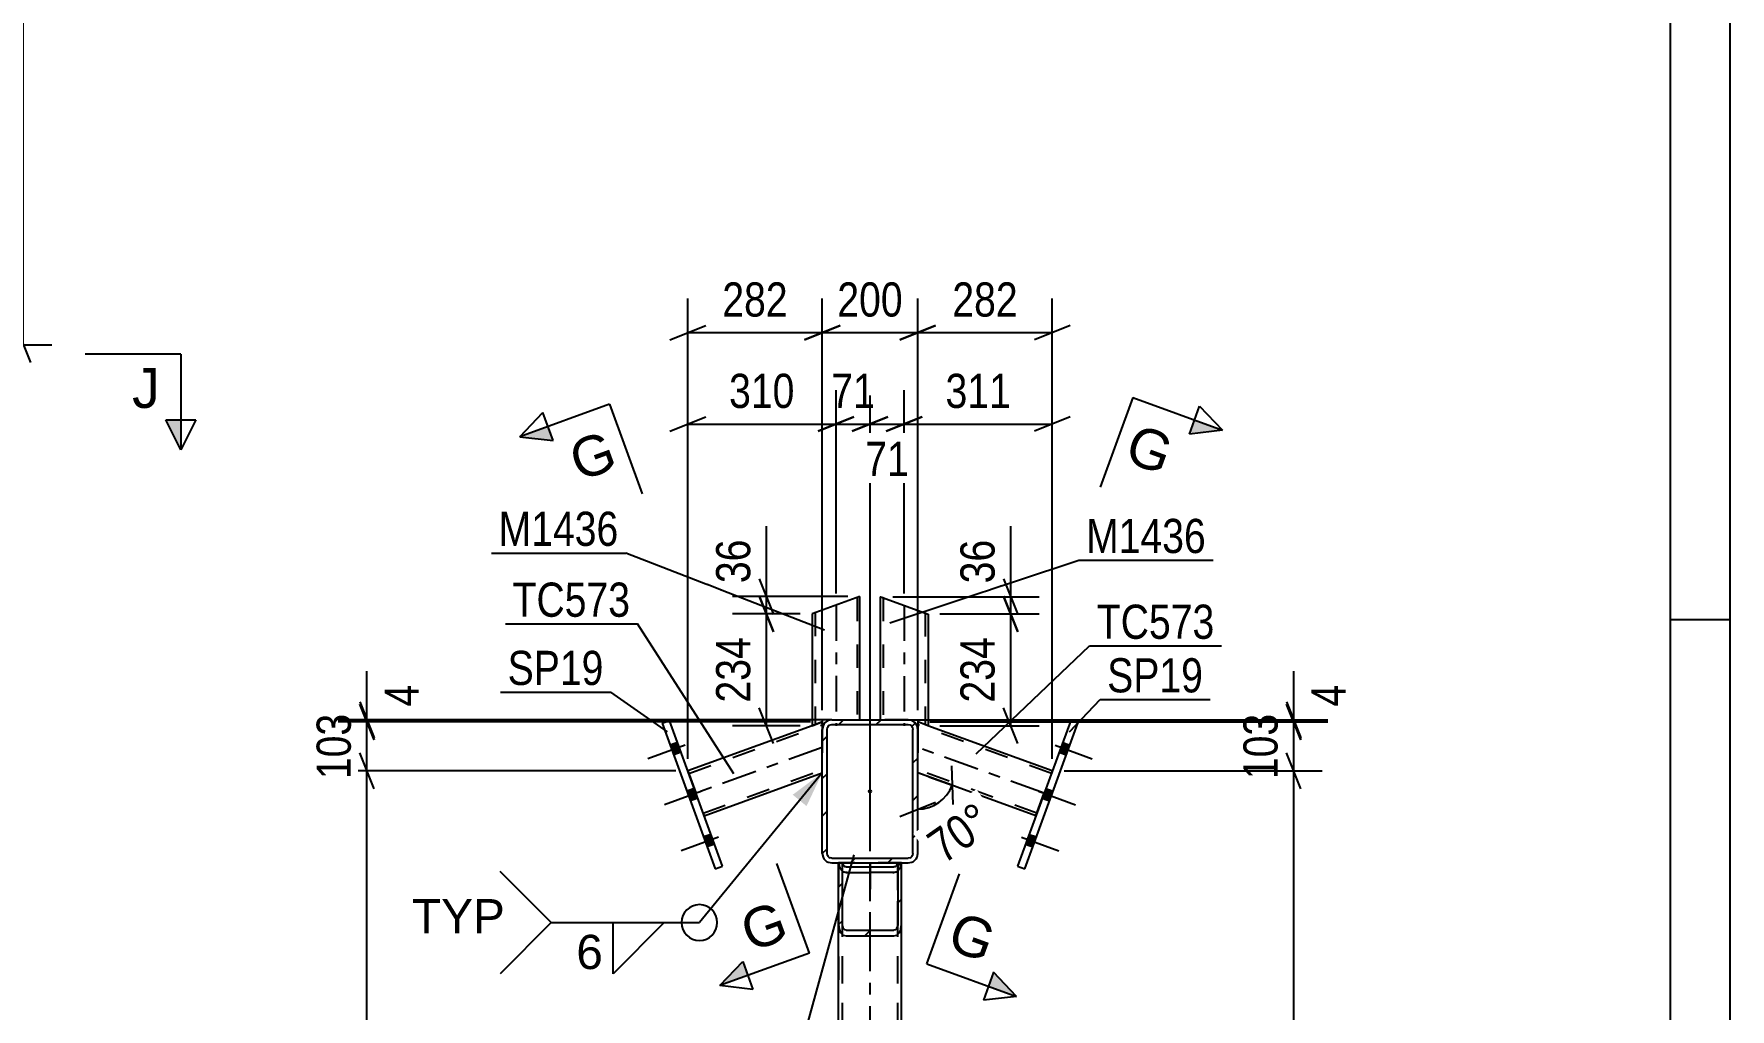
# Model space of a CAD drawing. Header units: millimetres. Extents: x -81 to 760, y -449 to 145.
# Drawn here: x 617.8 to 759.9, y -183.3 to -101.6 of the extents above; entities that cross this region are included whole.
import ezdxf

# ---------------------------------------------------------------- set-up
doc = ezdxf.new("R2010")
doc.units = ezdxf.units.MM
doc.linetypes.add('DXK_LINE_DOT2', pattern=[3.9198, 1.9599, -1.9599])
doc.linetypes.add('DXK_LINE_DOT3', pattern=[5.9187, 2.979, -0.9799, 0.9799, -0.9799])
doc.styles.add('Arial', font='ARIAL.TTF', dxfattribs={"height": 0.2})
doc.styles.add('Arial Narrow', font='ARIALN.TTF', dxfattribs={"height": 0.2})

# ---------------------------------------------------------------- blocks, each defined once
blk = doc.blocks.new('Unknown-122571161-1134')
at = {"color": 5, "linetype": 'Continuous'}
for p, q in [((759.95, -448.66), (759.95, 145.34)), ((754.95, -443.66), (754.95, 140.34)), ((759.95, -150.66), (754.95, -150.66))]:
    blk.add_line(p, q, dxfattribs=at)
blk = doc.blocks.new('Part-122571161-2687 - 2633')
at = {"color": 2, "linetype": 'Continuous'}
for p, q in [((688.72, -148.72), (688.72, -159.04)), ((688.72, -148.72), (688.75, -148.74)), ((688.75, -148.74), (688.86, -148.77)), ((688.86, -148.77), (689.2, -148.9)), ((689.2, -148.9), (692.72, -150.18)), ((692.72, -150.18), (692.72, -159.53)), ((691.06, -159.04), (691.86, -159.04)), ((691.86, -159.04), (691.86, -159.22)), ((692.68, -159.51), (691.86, -159.22)), ((692.72, -159.53), (692.68, -159.51))]:
    blk.add_line(p, q, dxfattribs=at)
at = {"color": 7, "linetype": 'DXK_LINE_DOT2'}
for p, q in [((688.86, -148.77), (689.1, -148.86)), ((688.96, -148.81), (688.96, -159.04)), ((688.96, -148.81), (688.97, -148.82)), ((689.01, -148.83), (689.2, -148.9)), ((692.48, -150.09), (692.48, -159.44)), ((691.06, -159.04), (688.72, -159.04)), ((692.46, -159.43), (692.42, -159.42))]:
    blk.add_line(p, q, dxfattribs=at)
at = {"color": 7, "linetype": 'DXK_LINE_DOT3'}
blk.add_line((690.72, -149.45), (690.72, -159.53), dxfattribs=at)
blk = doc.blocks.new('Part-122571161-2693 - 2633')
at = {"color": 2, "linetype": 'Continuous'}
for p, q in [((687.01, -148.71), (683.01, -150.17)), ((687.01, -159.04), (687.01, -148.71)), ((683.01, -150.17), (683.01, -159.53)), ((683.86, -159.22), (683.01, -159.53)), ((684.66, -159.04), (683.86, -159.04)), ((683.86, -159.04), (683.86, -159.22))]:
    blk.add_line(p, q, dxfattribs=at)
at = {"color": 7, "linetype": 'DXK_LINE_DOT2'}
for p, q in [((686.77, -148.8), (686.77, -159.04)), ((683.25, -150.08), (683.26, -150.07)), ((683.25, -150.08), (683.25, -159.44)), ((684.66, -159.04), (687.01, -159.04))]:
    blk.add_line(p, q, dxfattribs=at)
at = {"color": 7, "linetype": 'DXK_LINE_DOT3'}
blk.add_line((685.01, -149.44), (685.01, -159.53), dxfattribs=at)
blk = doc.blocks.new('Part-122571161-2719 - 2633')
at = {"color": 2, "linetype": 'Continuous'}
for p, q in [((704.68, -159.09), (700.23, -171.31)), ((705.28, -159.31), (704.68, -159.09)), ((700.83, -171.53), (705.28, -159.31)), ((700.23, -171.31), (700.83, -171.53))]:
    blk.add_line(p, q, dxfattribs=at)
at = {"color": 7, "linetype": 'DXK_LINE_DOT3'}
blk.add_line((702.76, -165.31), (702.76, -165.31), dxfattribs=at)
blk = doc.blocks.new('Part-122571161-2724 - 2633')
at = {"color": 2, "linetype": 'Continuous'}
for p, q in [((670.45, -159.31), (671.05, -159.09)), ((675.49, -171.31), (671.05, -159.09)), ((670.45, -159.31), (674.89, -171.53)), ((674.89, -171.53), (675.49, -171.31))]:
    blk.add_line(p, q, dxfattribs=at)
at = {"color": 7, "linetype": 'DXK_LINE_DOT3'}
blk.add_line((672.97, -165.31), (672.97, -165.31), dxfattribs=at)
blk = doc.blocks.new('Part-122571161-2729 - 2633')
at = {"linetype": 'Continuous'}
h = blk.add_hatch(dxfattribs=at)
h.set_pattern_fill('', scale=0.7, style=0, pattern_type=0)
h.set_pattern_definition([(45, (683.863, -170.2445), (-1.57154, 1.57154), [])])
h.paths.add_polyline_path([(683.86, -159.84), (683.86, -170.24), (683.92, -170.55), (684.1, -170.81), (684.36, -170.98), (684.66, -171.04), (691.06, -171.04), (691.37, -170.98), (691.63, -170.81), (691.8, -170.55), (691.86, -170.24), (691.86, -159.84), (691.8, -159.54), (691.63, -159.28), (691.37, -159.11), (691.06, -159.04), (684.66, -159.04), (684.36, -159.11), (684.1, -159.28), (683.92, -159.54)])
h.paths.add_polyline_path([(684.38, -159.56), (684.51, -159.47), (684.66, -159.44), (691.06, -159.44), (691.22, -159.47), (691.35, -159.56), (691.43, -159.69), (691.46, -159.84), (691.46, -170.24), (691.43, -170.4), (691.35, -170.53), (691.22, -170.61), (691.06, -170.64), (684.66, -170.64), (684.51, -170.61), (684.38, -170.53), (684.29, -170.4), (684.26, -170.24), (684.26, -159.84), (684.29, -159.69)])
blk.add_hatch(color=246, dxfattribs=at).paths.add_polyline_path([(687.86, -165.14, -1), (687.86, -164.94, -1)])
at = {"color": 2, "linetype": 'Continuous'}
for p, q in [((684.66, -159.04), (684.36, -159.11)), ((684.66, -159.04), (691.06, -159.04)), ((691.37, -159.11), (691.06, -159.04)), ((683.92, -159.54), (683.86, -159.84)), ((683.86, -170.24), (683.86, -159.84)), ((684.26, -159.84), (684.29, -159.69)), ((684.26, -170.24), (684.26, -159.84)), ((684.51, -159.47), (684.66, -159.44)), ((684.66, -159.44), (691.06, -159.44)), ((691.06, -159.44), (691.22, -159.47)), ((691.43, -159.69), (691.46, -159.84)), ((691.46, -170.24), (691.46, -159.84)), ((691.86, -159.84), (691.8, -159.54)), ((691.86, -170.24), (691.86, -159.84)), ((683.86, -170.24), (683.92, -170.55)), ((684.29, -170.4), (684.26, -170.24)), ((691.46, -170.24), (691.43, -170.4)), ((691.8, -170.55), (691.86, -170.24)), ((684.36, -170.98), (684.66, -171.04)), ((684.66, -170.64), (684.51, -170.61)), ((684.66, -170.64), (691.06, -170.64)), ((684.66, -171.04), (691.06, -171.04)), ((691.22, -170.61), (691.06, -170.64)), ((691.06, -171.04), (691.37, -170.98))]:
    blk.add_line(p, q, dxfattribs=at)
at = {"color": 7, "linetype": 'DXK_LINE_DOT3'}
blk.add_line((687.86, -165.04), (687.86, -165.04), dxfattribs=at)
at = {"color": 246, "linetype": 'DXK_LINE_DOT2'}
blk.add_line((687.86, -165.04), (687.86, -165.04), dxfattribs=at)
at = {"color": 246, "linetype": 'Continuous'}
blk.add_circle((687.86, -165.04), 0.1, dxfattribs=at)
at = {"color": 2, "linetype": 'Continuous'}
for centre, radius, start, end in [((684.66, -159.84), 0.8, 112.5, 157.5), ((691.06, -159.84), 0.8, 22.5, 67.5), ((684.66, -159.84), 0.4, 112.5, 157.5), ((691.06, -159.84), 0.4, 22.5, 67.5), ((684.66, -170.24), 0.8, 202.5, 247.5), ((684.66, -170.24), 0.4, 202.5, 247.5), ((691.06, -170.24), 0.4, 292.5, 337.5), ((691.06, -170.24), 0.8, 292.5, 337.5)]:
    blk.add_arc(centre, radius, start, end, dxfattribs=at)
blk = doc.blocks.new('Part-122571161-2802 - 2633')
at = {"color": 7, "linetype": 'DXK_LINE_DOT2'}
for p, q in [((685.22, -171.04), (690.5, -171.04)), ((685.22, -176.2), (685.22, -171.04)), ((685.54, -286.64), (685.54, -171.04)), ((690.18, -286.64), (690.18, -171.04)), ((690.5, -176.2), (690.5, -171.04)), ((685.22, -286.64), (685.22, -281.49)), ((690.5, -286.64), (690.5, -281.49)), ((690.5, -286.64), (685.22, -286.64))]:
    blk.add_line(p, q, dxfattribs=at)
at = {"color": 7, "linetype": 'DXK_LINE_DOT3'}
blk.add_line((687.86, -286.64), (687.86, -171.04), dxfattribs=at)
at = {"color": 2, "linetype": 'Continuous'}
for p, q in [((685.22, -281.49), (685.22, -176.2)), ((690.5, -281.49), (690.5, -176.2))]:
    blk.add_line(p, q, dxfattribs=at)
blk = doc.blocks.new('Part-122571161-2738 - 2633')
at = {"linetype": 'Continuous'}
h = blk.add_hatch(dxfattribs=at)
h.set_pattern_fill('', scale=0.7, style=0, pattern_type=0)
h.set_pattern_definition([(45, (685.223, -176.1989), (-1.57154, 1.57154), [])])
h.paths.add_polyline_path([(685.22, -171.04), (685.22, -176.2), (685.27, -176.56), (685.41, -176.87), (685.62, -177.08), (685.86, -177.15), (689.86, -177.15), (690.11, -177.08), (690.32, -176.87), (690.45, -176.56), (690.5, -176.2), (690.5, -171.04), (690.18, -171.04), (690.18, -176.2), (690.16, -176.38), (690.09, -176.53), (689.99, -176.64), (689.86, -176.67), (685.86, -176.67), (685.74, -176.64), (685.64, -176.53), (685.57, -176.38), (685.54, -176.2), (685.54, -171.04)])
at = {"color": 7, "linetype": 'DXK_LINE_DOT2'}
for p, q in [((685.22, -176.2), (685.22, -171.04)), ((685.22, -171.04), (685.24, -171.04)), ((685.56, -171.04), (685.24, -171.04)), ((685.27, -171.26), (685.24, -171.04)), ((685.54, -176.2), (685.54, -171.04)), ((685.54, -171.04), (685.56, -171.04)), ((685.86, -171.84), (685.62, -171.77)), ((685.86, -171.84), (689.86, -171.84)), ((690.11, -171.77), (689.86, -171.84)), ((690.48, -171.04), (690.16, -171.04)), ((690.18, -176.2), (690.18, -171.04)), ((690.48, -171.04), (690.45, -171.26)), ((690.5, -171.04), (690.48, -171.04)), ((690.5, -176.2), (690.5, -171.04))]:
    blk.add_line(p, q, dxfattribs=at)
at = {"color": 2, "linetype": 'Continuous'}
for p, q in [((685.22, -176.2), (685.22, -171.04)), ((685.54, -171.04), (685.22, -171.04)), ((685.54, -176.2), (685.54, -171.04)), ((685.56, -171.04), (685.57, -171.08)), ((685.74, -171.33), (685.86, -171.37)), ((685.86, -171.37), (689.86, -171.37)), ((689.86, -171.37), (689.99, -171.33)), ((690.16, -171.08), (690.16, -171.04)), ((690.5, -171.04), (690.18, -171.04)), ((690.18, -171.04), (690.18, -176.2)), ((690.5, -176.2), (690.5, -171.04)), ((685.22, -176.2), (685.27, -176.56)), ((685.57, -176.38), (685.54, -176.2)), ((690.18, -176.2), (690.16, -176.38)), ((690.45, -176.56), (690.5, -176.2)), ((685.62, -177.08), (685.86, -177.15)), ((685.86, -176.67), (685.74, -176.64)), ((685.86, -176.67), (689.86, -176.67)), ((685.86, -177.15), (689.86, -177.15)), ((689.99, -176.64), (689.86, -176.67)), ((689.86, -177.15), (690.11, -177.08))]:
    blk.add_line(p, q, dxfattribs=at)
at = {"color": 7, "linetype": 'DXK_LINE_DOT3'}
blk.add_line((687.86, -171.04), (687.86, -173.23), dxfattribs=at)
at = {"color": 7, "linetype": 'DXK_LINE_DOT2'}
for centre, start, end in [((686.11, -171.06), 192.9985, 235.0231), ((689.61, -171.06), 304.9769, 347.0015)]:
    blk.add_arc(centre, 0.863, start, end, dxfattribs=at)
at = {"color": 2, "linetype": 'Continuous'}
for centre, radius, start, end in [((685.99, -170.98), 0.432, 192.9985, 235.0231), ((689.74, -170.98), 0.432, 304.9769, 347.0015), ((686.11, -176.37), 0.863, 192.9985, 235.0231), ((685.99, -176.28), 0.432, 192.9985, 235.0231), ((689.74, -176.28), 0.432, 304.9769, 347.0015), ((689.61, -176.37), 0.863, 304.9769, 347.0015)]:
    blk.add_arc(centre, radius, start, end, dxfattribs=at)
blk = doc.blocks.new('Part-122571161-2742 - 2633')
at = {"color": 7, "linetype": 'DXK_LINE_DOT2'}
for p, q in [((690.5, -171.04), (685.22, -171.04)), ((685.22, -171.04), (685.22, -181.15)), ((685.24, -171.04), (685.27, -171.26)), ((685.54, -181.15), (685.54, -171.04)), ((685.54, -171.04), (685.56, -171.04)), ((685.57, -171.08), (685.56, -171.04)), ((685.62, -171.77), (685.74, -171.81)), ((685.86, -171.37), (685.74, -171.33)), ((685.74, -171.81), (685.86, -171.84)), ((685.86, -171.37), (689.86, -171.37)), ((689.86, -171.84), (685.86, -171.84)), ((689.99, -171.33), (689.86, -171.37)), ((689.86, -171.84), (690.09, -171.78)), ((690.09, -171.78), (690.11, -171.77)), ((690.16, -171.04), (690.16, -171.08)), ((690.18, -181.15), (690.18, -171.04)), ((690.45, -171.26), (690.48, -171.04)), ((690.5, -181.15), (690.5, -171.04))]:
    blk.add_line(p, q, dxfattribs=at)
at = {"color": 7, "linetype": 'DXK_LINE_DOT3'}
blk.add_line((687.86, -178.19), (687.86, -171.04), dxfattribs=at)
at = {"color": 7, "linetype": 'DXK_LINE_DOT2'}
for centre, radius, start, end in [((686.11, -171.06), 0.863, 192.9985, 235.0231), ((685.99, -170.98), 0.432, 192.9985, 235.0231), ((689.74, -170.98), 0.432, 304.9769, 347.0015), ((689.61, -171.06), 0.863, 304.9769, 347.0015)]:
    blk.add_arc(centre, radius, start, end, dxfattribs=at)
blk = doc.blocks.new('Bolt-122571161-2770 - 2633')
at = {"linetype": 'Continuous'}
for points in [[(704.01, -160.94), (703.71, -161.76), (704.31, -161.98), (704.61, -161.15)], [(704.01, -160.94), (703.71, -161.76), (704.31, -161.98), (704.61, -161.15)], [(704.01, -160.94), (703.71, -161.76), (704.31, -161.98), (704.61, -161.15)], [(702.61, -164.79), (702.3, -165.61), (702.91, -165.83), (703.21, -165.01)], [(702.61, -164.79), (702.3, -165.61), (702.91, -165.83), (703.21, -165.01)], [(701.2, -168.64), (700.9, -169.47), (701.5, -169.69), (701.8, -168.86)], [(701.2, -168.64), (700.9, -169.47), (701.5, -169.69), (701.8, -168.86)], [(701.2, -168.64), (700.9, -169.47), (701.5, -169.69), (701.8, -168.86)]]:
    blk.add_hatch(color=1, dxfattribs=at).paths.add_polyline_path(points)
at = {"color": 1, "linetype": 'Continuous'}
for p, q in [((703.37, -161.17), (706.49, -162.31)), ((703.37, -161.17), (706.49, -162.31)), ((703.37, -161.17), (706.49, -162.31)), ((703.71, -161.76), (704.31, -161.98)), ((703.71, -161.76), (704.31, -161.98)), ((703.71, -161.76), (704.31, -161.98)), ((704.01, -160.94), (704.61, -161.15)), ((704.01, -160.94), (704.61, -161.15)), ((704.01, -160.94), (704.61, -161.15)), ((702.61, -164.79), (703.21, -165.01)), ((702.61, -164.79), (703.21, -165.01)), ((701.97, -165.02), (705.09, -166.16)), ((701.97, -165.02), (705.09, -166.16)), ((702.3, -165.61), (702.91, -165.83)), ((702.3, -165.61), (702.91, -165.83)), ((700.56, -168.88), (703.68, -170.01)), ((700.56, -168.88), (703.68, -170.01)), ((700.56, -168.88), (703.68, -170.01)), ((701.2, -168.64), (701.8, -168.86)), ((701.2, -168.64), (701.8, -168.86)), ((701.2, -168.64), (701.8, -168.86)), ((700.9, -169.47), (701.5, -169.69)), ((700.9, -169.47), (701.5, -169.69)), ((700.9, -169.47), (701.5, -169.69))]:
    blk.add_line(p, q, dxfattribs=at)
blk = doc.blocks.new('Bolt-122571161-2774 - 2633')
at = {"linetype": 'Continuous'}
for points in [[(672.02, -161.76), (671.72, -160.93), (671.12, -161.15), (671.42, -161.98)], [(672.02, -161.76), (671.72, -160.93), (671.12, -161.15), (671.42, -161.98)], [(672.02, -161.76), (671.72, -160.93), (671.12, -161.15), (671.42, -161.98)], [(673.42, -165.61), (673.12, -164.79), (672.52, -165.01), (672.82, -165.83)], [(673.42, -165.61), (673.12, -164.79), (672.52, -165.01), (672.82, -165.83)], [(674.82, -169.47), (674.52, -168.64), (673.92, -168.86), (674.22, -169.69)], [(674.82, -169.47), (674.52, -168.64), (673.92, -168.86), (674.22, -169.69)], [(674.82, -169.47), (674.52, -168.64), (673.92, -168.86), (674.22, -169.69)]]:
    blk.add_hatch(color=1, dxfattribs=at).paths.add_polyline_path(points)
at = {"color": 1, "linetype": 'Continuous'}
for p, q in [((672.36, -161.17), (669.24, -162.31)), ((672.36, -161.17), (669.24, -162.31)), ((672.36, -161.17), (669.24, -162.31)), ((671.72, -160.93), (671.12, -161.15)), ((671.72, -160.93), (671.12, -161.15)), ((671.72, -160.93), (671.12, -161.15)), ((672.02, -161.76), (671.42, -161.98)), ((672.02, -161.76), (671.42, -161.98)), ((672.02, -161.76), (671.42, -161.98)), ((673.12, -164.79), (672.52, -165.01)), ((673.12, -164.79), (672.52, -165.01)), ((673.76, -165.02), (670.64, -166.16)), ((673.76, -165.02), (670.64, -166.16)), ((673.42, -165.61), (672.82, -165.83)), ((673.42, -165.61), (672.82, -165.83)), ((675.16, -168.88), (672.04, -170.01)), ((675.16, -168.88), (672.04, -170.01)), ((675.16, -168.88), (672.04, -170.01)), ((674.52, -168.64), (673.92, -168.86)), ((674.52, -168.64), (673.92, -168.86)), ((674.52, -168.64), (673.92, -168.86)), ((674.82, -169.47), (674.22, -169.69)), ((674.82, -169.47), (674.22, -169.69)), ((674.82, -169.47), (674.22, -169.69))]:
    blk.add_line(p, q, dxfattribs=at)
blk = doc.blocks.new('Part-122571161-2785 - 2633')
at = {"color": 7, "linetype": 'DXK_LINE_DOT2'}
for p, q in [((683.01, -159.53), (683.86, -159.22)), ((683.86, -159.37), (683.86, -159.22)), ((672.67, -163.55), (683.86, -159.47)), ((683.86, -159.84), (683.86, -163.47)), ((672.59, -163.32), (673.96, -167.08)), ((673.87, -166.86), (683.86, -163.22))]:
    blk.add_line(p, q, dxfattribs=at)
at = {"color": 2, "linetype": 'Continuous'}
for p, q in [((683.86, -159.22), (683.86, -159.26)), ((683.01, -159.53), (672.59, -163.32)), ((683.86, -159.26), (683.86, -159.37)), ((683.86, -159.37), (683.86, -159.84)), ((673.96, -167.08), (683.86, -163.47))]:
    blk.add_line(p, q, dxfattribs=at)
at = {"color": 7, "linetype": 'DXK_LINE_DOT3'}
blk.add_line((683.86, -161.35), (673.27, -165.2), dxfattribs=at)
blk = doc.blocks.new('Part-122571161-2807 - 2633')
at = {"color": 2, "linetype": 'Continuous'}
for p, q in [((691.86, -159.22), (691.86, -159.73)), ((691.86, -159.73), (691.86, -159.84)), ((703.14, -163.32), (692.71, -159.53)), ((701.77, -167.08), (691.86, -163.47))]:
    blk.add_line(p, q, dxfattribs=at)
at = {"color": 7, "linetype": 'DXK_LINE_DOT2'}
for p, q in [((692.71, -159.53), (691.86, -159.22)), ((691.86, -159.22), (691.86, -159.26)), ((691.86, -159.26), (691.86, -159.37)), ((703.06, -163.55), (691.86, -159.47)), ((691.86, -159.84), (691.86, -163.47)), ((701.85, -166.86), (691.86, -163.22)), ((701.77, -167.08), (703.14, -163.32))]:
    blk.add_line(p, q, dxfattribs=at)
at = {"color": 7, "linetype": 'DXK_LINE_DOT3'}
blk.add_line((702.46, -165.2), (691.86, -161.35), dxfattribs=at)
blk = doc.blocks.new('StraightDimension-122571161-3915 - 3322')
at = {"color": 7, "linetype": 'Continuous'}
for p, q in [((617.49, -1.5), (616.29, 1.5)), ((598.27, 0), (619.29, 0)), ((616.89, -127.6), (616.89, 0)), ((616.29, -126.1), (617.49, -129.1)), ((598.27, -127.6), (619.29, -127.6))]:
    blk.add_line(p, q, dxfattribs=at)
at = {"color": 0}
blk.add_wipeout([(616.14, -59.54), (611.94, -59.54), (611.94, -68.06), (616.14, -68.06)], dxfattribs=at)
at = {"color": 3, "style": 'Arial Narrow'}
blk.add_text('3190', height=2.863, rotation=90.0002, dxfattribs=at).set_placement((615.54, -67.46))
blk = doc.blocks.new('StraightDimension-122571161-2936 - 2633')
at = {"color": 7, "linetype": 'Continuous'}
for p, q in [((691.86, -158.22), (691.86, -123.74)), ((703.14, -162.32), (703.14, -123.74)), ((690.36, -127.19), (693.36, -125.99)), ((704.64, -125.99), (701.64, -127.19)), ((691.86, -126.59), (703.14, -126.59))]:
    blk.add_line(p, q, dxfattribs=at)
at = {"color": 0}
blk.add_wipeout([(700.84, -125.84), (700.84, -121.64), (694.16, -121.64), (694.16, -125.84)], dxfattribs=at)
at = {"color": 3, "style": 'Arial Narrow'}
blk.add_text('282', height=2.863, dxfattribs=at).set_placement((694.76, -125.24))
blk = doc.blocks.new('StraightDimension-122571161-2839 - 2633')
at = {"color": 7, "linetype": 'Continuous'}
for p, q in [((699.65, -148.72), (699.65, -142.82)), ((699.65, -148.72), (699.65, -142.82)), ((699.05, -147.22), (700.25, -150.22)), ((689.76, -148.72), (702.05, -148.72)), ((700.25, -151.67), (699.05, -148.67)), ((699.65, -150.17), (699.65, -148.72)), ((693.72, -150.17), (702.05, -150.17))]:
    blk.add_line(p, q, dxfattribs=at)
at = {"color": 0}
blk.add_wipeout([(698.9, -143.34), (694.7, -143.34), (694.7, -148.2), (698.9, -148.2)], dxfattribs=at)
at = {"color": 3, "style": 'Arial Narrow'}
blk.add_text('36', height=2.863, rotation=90.0002, dxfattribs=at).set_placement((698.3, -147.6))
blk = doc.blocks.new('StraightDimension-122571161-2844 - 2633')
at = {"color": 7, "linetype": 'Continuous'}
for p, q in [((690.72, -148.45), (690.72, -131.4)), ((703.14, -162.32), (703.14, -131.4)), ((689.22, -134.85), (692.22, -133.65)), ((690.72, -134.25), (703.14, -134.25)), ((704.64, -133.65), (701.64, -134.85))]:
    blk.add_line(p, q, dxfattribs=at)
at = {"color": 0}
blk.add_wipeout([(700.27, -133.5), (700.27, -129.3), (693.59, -129.3), (693.59, -133.5)], dxfattribs=at)
at = {"color": 3, "style": 'Arial Narrow'}
blk.add_text('311', height=2.863, dxfattribs=at).set_placement((694.19, -132.9))
blk = doc.blocks.new('StraightDimension-122571161-2841 - 2633')
at = {"color": 7, "linetype": 'Continuous'}
for p, q in [((679.17, -148.71), (679.17, -142.8)), ((679.17, -148.71), (679.17, -142.8)), ((678.57, -147.21), (679.77, -150.21)), ((686, -148.71), (676.32, -148.71)), ((679.77, -151.66), (678.57, -148.66)), ((679.17, -150.16), (679.17, -148.71)), ((682, -150.16), (676.32, -150.16))]:
    blk.add_line(p, q, dxfattribs=at)
at = {"color": 0}
blk.add_wipeout([(678.42, -143.33), (674.22, -143.33), (674.22, -148.18), (678.42, -148.18)], dxfattribs=at)
at = {"color": 3, "style": 'Arial Narrow'}
blk.add_text('36', height=2.863, rotation=90.0002, dxfattribs=at).set_placement((677.82, -147.58))
blk = doc.blocks.new('StraightDimension-122571161-2838 - 2633')
at = {"color": 7, "linetype": 'Continuous'}
for p, q in [((699.05, -148.67), (700.25, -151.67)), ((693.72, -150.17), (702.05, -150.17)), ((699.65, -159.53), (699.65, -150.17)), ((700.25, -161.03), (699.05, -158.03)), ((693.72, -159.53), (702.05, -159.53))]:
    blk.add_line(p, q, dxfattribs=at)
at = {"color": 0}
blk.add_wipeout([(698.9, -151.51), (694.7, -151.51), (694.7, -158.19), (698.9, -158.19)], dxfattribs=at)
at = {"color": 3, "style": 'Arial Narrow'}
blk.add_text('234', height=2.863, rotation=90.0002, dxfattribs=at).set_placement((698.3, -157.59))
blk = doc.blocks.new('StraightDimension-122571161-2842 - 2633')
at = {"color": 7, "linetype": 'Continuous'}
for p, q in [((678.57, -148.66), (679.77, -151.66)), ((682, -150.16), (676.32, -150.16)), ((679.17, -159.53), (679.17, -150.16)), ((679.77, -161.03), (678.57, -158.03)), ((682, -159.53), (676.32, -159.53))]:
    blk.add_line(p, q, dxfattribs=at)
at = {"color": 0}
blk.add_wipeout([(678.42, -151.51), (674.22, -151.51), (674.22, -158.19), (678.42, -158.19)], dxfattribs=at)
at = {"color": 3, "style": 'Arial Narrow'}
blk.add_text('234', height=2.863, rotation=90.0002, dxfattribs=at).set_placement((677.82, -157.59))
blk = doc.blocks.new('StraightDimension-122571161-2920 - 2633')
at = {"color": 7, "linetype": 'Continuous'}
for p, q in [((646.29, -164.82), (645.09, -161.82)), ((671.59, -163.32), (642.84, -163.32)), ((645.69, -297.56), (645.69, -163.32)), ((645.09, -296.06), (646.29, -299.06)), ((682.86, -297.56), (642.84, -297.56))]:
    blk.add_line(p, q, dxfattribs=at)
at = {"color": 0}
blk.add_wipeout([(644.94, -226.19), (640.74, -226.19), (640.74, -234.7), (644.94, -234.7)], dxfattribs=at)
at = {"color": 3, "style": 'Arial Narrow'}
blk.add_text('3356', height=2.863, rotation=90.0002, dxfattribs=at).set_placement((644.34, -234.1))
blk = doc.blocks.new('StraightDimension-122571161-2852 - 2633')
at = {"color": 7, "linetype": 'Continuous'}
for p, q in [((685.01, -148.44), (685.01, -131.4)), ((687.86, -170.04), (687.86, -131.4)), ((683.51, -134.85), (686.51, -133.65)), ((685.01, -134.25), (687.86, -134.25)), ((689.36, -133.65), (686.36, -134.85))]:
    blk.add_line(p, q, dxfattribs=at)
at = {"color": 0}
blk.add_wipeout([(688.86, -133.5), (688.86, -129.3), (684.01, -129.3), (684.01, -133.5)], dxfattribs=at)
at = {"color": 3, "style": 'Arial Narrow'}
blk.add_text('71', height=2.863, dxfattribs=at).set_placement((684.61, -132.9))
blk = doc.blocks.new('AngleDimension-122571161-2836 - 2633')
at = {"color": 7, "linetype": 'Continuous'}
for p, q in [((694.74, -164.52), (691.86, -163.47)), ((691.86, -166.53), (691.86, -163.47)), ((694.68, -162.91), (694.79, -166.13)), ((692.8, -163.82), (694.74, -164.52)), ((690.36, -167.13), (693.36, -165.93))]:
    blk.add_line(p, q, dxfattribs=at)
blk.add_arc((691.86, -163.47), 3.06, 270, 340, dxfattribs=at)
at = {"color": 0}
blk.add_wipeout([(699.19, -168.3), (696.78, -164.86), (691.49, -168.57), (693.9, -172.01)], dxfattribs=at)
at = {"color": 3, "style": 'Arial Narrow'}
blk.add_text('70°', height=2.863, rotation=35.002, dxfattribs=at).set_placement((694.04, -171.17))
blk = doc.blocks.new('StraightDimension-122571161-2847 - 2633')
at = {"color": 7, "linetype": 'Continuous'}
for p, q in [((687.86, -170.04), (687.86, -131.85)), ((690.72, -148.45), (690.72, -131.85)), ((686.36, -134.85), (689.36, -133.65)), ((687.86, -134.25), (690.72, -134.25)), ((692.22, -133.65), (689.22, -134.85))]:
    blk.add_line(p, q, dxfattribs=at)
at = {"color": 0}
blk.add_wipeout([(691.72, -139.2), (691.72, -135), (686.86, -135), (686.86, -139.2)], dxfattribs=at)
at = {"color": 3, "style": 'Arial Narrow'}
blk.add_text('71', height=2.863, dxfattribs=at).set_placement((687.46, -138.6))
blk = doc.blocks.new('StraightDimension-122571161-2857 - 2633')
at = {"color": 7, "linetype": 'Continuous'}
for p, q in [((672.59, -162.32), (672.59, -131.4)), ((685.01, -148.44), (685.01, -131.4)), ((671.09, -134.85), (674.09, -133.65)), ((672.59, -134.25), (685.01, -134.25)), ((686.51, -133.65), (683.51, -134.85))]:
    blk.add_line(p, q, dxfattribs=at)
at = {"color": 0}
blk.add_wipeout([(682.14, -133.5), (682.14, -129.3), (675.45, -129.3), (675.45, -133.5)], dxfattribs=at)
at = {"color": 3, "style": 'Arial Narrow'}
blk.add_text('310', height=2.863, dxfattribs=at).set_placement((676.05, -132.9))
blk = doc.blocks.new('StraightDimension-122571161-2922 - 2633')
at = {"color": 7, "linetype": 'Continuous'}
for p, q in [((645.09, -157.72), (646.29, -160.72)), ((682.86, -159.22), (642.84, -159.22)), ((645.69, -163.32), (645.69, -159.22)), ((646.29, -164.82), (645.09, -161.82)), ((671.59, -163.32), (642.84, -163.32))]:
    blk.add_line(p, q, dxfattribs=at)
at = {"color": 0}
blk.add_wipeout([(644.94, -157.93), (640.74, -157.93), (640.74, -164.61), (644.94, -164.61)], dxfattribs=at)
at = {"color": 3, "style": 'Arial Narrow'}
blk.add_text('103', height=2.863, rotation=90.0002, dxfattribs=at).set_placement((644.34, -164.01))
blk = doc.blocks.new('StraightDimension-122571161-2923 - 2633')
at = {"color": 7, "linetype": 'Continuous'}
for p, q in [((645.69, -159.04), (645.69, -154.97)), ((645.69, -159.04), (645.69, -154.97)), ((645.09, -157.54), (646.29, -160.54)), ((646.29, -160.72), (645.09, -157.72)), ((683.82, -159.04), (643.29, -159.04)), ((682.86, -159.22), (643.29, -159.22)), ((645.69, -159.22), (645.69, -159.04))]:
    blk.add_line(p, q, dxfattribs=at)
at = {"color": 0}
blk.add_wipeout([(650.64, -155.49), (646.44, -155.49), (646.44, -158.52), (650.64, -158.52)], dxfattribs=at)
at = {"color": 3, "style": 'Arial Narrow'}
blk.add_text('4', height=2.86, rotation=90.0002, dxfattribs=at).set_placement((650.04, -157.92))
blk = doc.blocks.new('StraightDimension-122571161-2928 - 2633')
at = {"color": 7, "linetype": 'Continuous'}
for p, q in [((722.77, -157.72), (723.97, -160.72)), ((692.86, -159.22), (725.77, -159.22)), ((723.37, -163.32), (723.37, -159.22)), ((723.97, -164.82), (722.77, -161.82)), ((704.14, -163.32), (725.77, -163.32))]:
    blk.add_line(p, q, dxfattribs=at)
at = {"color": 0}
blk.add_wipeout([(722.62, -157.93), (718.42, -157.93), (718.42, -164.61), (722.62, -164.61)], dxfattribs=at)
at = {"color": 3, "style": 'Arial Narrow'}
blk.add_text('103', height=2.863, rotation=90.0002, dxfattribs=at).set_placement((722.02, -164.01))
blk = doc.blocks.new('StraightDimension-122571161-2929 - 2633')
at = {"color": 7, "linetype": 'Continuous'}
for p, q in [((723.97, -164.82), (722.77, -161.82)), ((704.14, -163.32), (725.77, -163.32)), ((723.37, -297.56), (723.37, -163.32)), ((722.77, -296.06), (723.97, -299.06)), ((692.86, -297.56), (725.77, -297.56))]:
    blk.add_line(p, q, dxfattribs=at)
at = {"color": 0}
blk.add_wipeout([(722.62, -226.19), (718.42, -226.19), (718.42, -234.7), (722.62, -234.7)], dxfattribs=at)
at = {"color": 3, "style": 'Arial Narrow'}
blk.add_text('3356', height=2.863, rotation=90.0002, dxfattribs=at).set_placement((722.02, -234.1))
blk = doc.blocks.new('StraightDimension-122571161-2931 - 2633')
at = {"color": 7, "linetype": 'Continuous'}
for p, q in [((723.37, -159.04), (723.37, -154.97)), ((723.37, -159.04), (723.37, -154.97)), ((722.77, -157.54), (723.97, -160.54)), ((723.97, -160.72), (722.77, -157.72)), ((691.9, -159.04), (726.22, -159.04)), ((692.86, -159.22), (726.22, -159.22)), ((723.37, -159.22), (723.37, -159.04))]:
    blk.add_line(p, q, dxfattribs=at)
at = {"color": 0}
blk.add_wipeout([(728.32, -155.49), (724.12, -155.49), (724.12, -158.52), (728.32, -158.52)], dxfattribs=at)
at = {"color": 3, "style": 'Arial Narrow'}
blk.add_text('4', height=2.86, rotation=90.0002, dxfattribs=at).set_placement((727.72, -157.92))
blk = doc.blocks.new('StraightDimension-122571161-2940 - 2633')
at = {"color": 7, "linetype": 'Continuous'}
for p, q in [((683.86, -158.22), (683.86, -123.74)), ((691.86, -158.22), (691.86, -123.74)), ((682.36, -127.19), (685.36, -125.99)), ((693.36, -125.99), (690.36, -127.19)), ((683.86, -126.59), (691.86, -126.59))]:
    blk.add_line(p, q, dxfattribs=at)
at = {"color": 0}
blk.add_wipeout([(691.21, -125.84), (691.21, -121.64), (684.52, -121.64), (684.52, -125.84)], dxfattribs=at)
at = {"color": 3, "style": 'Arial Narrow'}
blk.add_text('200', height=2.863, dxfattribs=at).set_placement((685.12, -125.24))
blk = doc.blocks.new('StraightDimension-122571161-2947 - 2633')
at = {"color": 7, "linetype": 'Continuous'}
for p, q in [((672.59, -162.32), (672.59, -123.74)), ((683.86, -158.22), (683.86, -123.74)), ((671.09, -127.19), (674.09, -125.99)), ((685.36, -125.99), (682.36, -127.19)), ((672.59, -126.59), (683.86, -126.59))]:
    blk.add_line(p, q, dxfattribs=at)
at = {"color": 0}
blk.add_wipeout([(681.57, -125.84), (681.57, -121.64), (674.88, -121.64), (674.88, -125.84)], dxfattribs=at)
at = {"color": 3, "style": 'Arial Narrow'}
blk.add_text('282', height=2.863, dxfattribs=at).set_placement((675.48, -125.24))
blk = doc.blocks.new('SectionMark-122571161-4602 - 3322')
at = {"linetype": 'Continuous'}
blk.add_hatch(color=6, dxfattribs=at).paths.add_polyline_path([(628.84, -133.9), (630.09, -133.9), (630.09, -136.4)])
at = {"color": 6, "linetype": 'Continuous'}
for p, q in [((630.09, -128.4), (622.09, -128.4)), ((630.09, -128.4), (630.09, -136.4)), ((628.84, -133.9), (631.34, -133.9)), ((630.09, -136.4), (628.84, -133.9)), ((631.34, -133.9), (630.09, -136.4))]:
    blk.add_line(p, q, dxfattribs=at)
at = {"color": 0, "linetype": 'Continuous'}
blk.add_wipeout([(628.34, -132.9), (628.34, -129.4), (626.01, -129.4), (626.01, -132.9)], dxfattribs=at)
at = {"color": 3, "linetype": 'Continuous', "style": 'Arial'}
blk.add_text('J', height=3.34, dxfattribs=at).set_placement((626.01, -132.9))
blk = doc.blocks.new('Mark-122571161-2689 - 2633')
at = {"color": 0}
blk.add_wipeout([(666.78, -144.46), (666.78, -141.46), (656.73, -141.46), (656.73, -144.46)], dxfattribs=at)
blk.add_wipeout([(666.78, -144.46), (666.78, -141.46), (656.73, -141.46), (656.73, -144.46)], dxfattribs=at)
at = {"color": 30, "linetype": 'Continuous'}
for p in [(656.13, -145.06), (684.05, -151.52)]:
    blk.add_line(p, (667.38, -145.06), dxfattribs=at)
at = {"color": 3, "style": 'Arial Narrow'}
blk.add_text('M1436', height=2.863, dxfattribs=at).set_placement((656.73, -144.46))
blk = doc.blocks.new('Mark-122571161-2683 - 2633')
at = {"color": 0}
blk.add_wipeout([(716.03, -145.06), (716.03, -142.06), (705.97, -142.06), (705.97, -145.06)], dxfattribs=at)
blk.add_wipeout([(716.03, -145.06), (716.03, -142.06), (705.97, -142.06), (705.97, -145.06)], dxfattribs=at)
at = {"color": 30, "linetype": 'Continuous'}
for p, q in [((689.53, -150.9), (705.37, -145.66)), ((705.37, -145.66), (716.63, -145.66))]:
    blk.add_line(p, q, dxfattribs=at)
at = {"color": 3, "style": 'Arial Narrow'}
blk.add_text('M1436', height=2.863, dxfattribs=at).set_placement((705.97, -145.06))
blk = doc.blocks.new('Mark-122571161-2715 - 2633')
at = {"color": 0}
blk.add_wipeout([(715.78, -156.74), (715.78, -153.74), (707.74, -153.74), (707.74, -156.74)], dxfattribs=at)
blk.add_wipeout([(715.78, -156.74), (715.78, -153.74), (707.74, -153.74), (707.74, -156.74)], dxfattribs=at)
at = {"color": 30, "linetype": 'Continuous'}
for p, q in [((704.59, -160.04), (707.14, -157.34)), ((707.14, -157.34), (716.38, -157.34))]:
    blk.add_line(p, q, dxfattribs=at)
at = {"color": 3, "style": 'Arial Narrow'}
blk.add_text('SP19', height=2.863, dxfattribs=at).set_placement((707.74, -156.74))
blk = doc.blocks.new('Mark-122571161-2720 - 2633')
at = {"color": 0}
blk.add_wipeout([(665.53, -156.12), (665.53, -153.12), (657.49, -153.12), (657.49, -156.12)], dxfattribs=at)
blk.add_wipeout([(665.53, -156.12), (665.53, -153.12), (657.49, -153.12), (657.49, -156.12)], dxfattribs=at)
at = {"color": 30, "linetype": 'Continuous'}
for p in [(656.89, -156.72), (670.89, -160.06)]:
    blk.add_line(p, (666.13, -156.72), dxfattribs=at)
at = {"color": 3, "style": 'Arial Narrow'}
blk.add_text('SP19', height=2.863, dxfattribs=at).set_placement((657.49, -156.12))
blk = doc.blocks.new('Mark-122571161-2725 - 2633')
at = {"color": 0}
blk.add_wipeout([(681, -187.56), (681, -184.56), (671.14, -184.56), (671.14, -187.56)], dxfattribs=at)
blk.add_wipeout([(681, -187.56), (681, -184.56), (671.14, -184.56), (671.14, -187.56)], dxfattribs=at)
at = {"color": 30, "linetype": 'Continuous'}
for p in [(686.51, -170.35), (670.54, -188.16)]:
    blk.add_line(p, (681.6, -188.16), dxfattribs=at)
at = {"color": 3, "style": 'Arial Narrow'}
blk.add_text('TR629', height=2.863, dxfattribs=at).set_placement((671.14, -187.56))
blk = doc.blocks.new('SectionMark-122571161-2978 - 2633')
at = {"linetype": 'Continuous'}
for points in [[(714.63, -135.09), (715.06, -133.91), (717.41, -134.77)], [(697.79, -181.36), (698.21, -180.19), (700.14, -182.22)]]:
    blk.add_hatch(color=6, dxfattribs=at).paths.add_polyline_path(points)
at = {"color": 6, "linetype": 'Continuous'}
for p, q in [((714.63, -135.09), (715.48, -132.74)), ((715.48, -132.74), (717.41, -134.77)), ((717.41, -134.77), (714.63, -135.09)), ((698.21, -180.19), (697.36, -182.54)), ((700.14, -182.22), (698.21, -180.19)), ((700.14, -182.22), (697.36, -182.54))]:
    blk.add_line(p, q, dxfattribs=at)
at = {"color": 0, "linetype": 'Continuous'}
for points in [[(712.44, -138.55), (713.64, -135.26), (710.23, -134.02), (709.03, -137.31)], [(697.57, -179.42), (698.76, -176.13), (695.35, -174.89), (694.16, -178.18)]]:
    blk.add_wipeout(points, dxfattribs=at)
at = {"color": 6, "linetype": 'Continuous'}
for p, q in [((709.89, -132.03), (707.15, -139.55)), ((709.89, -132.03), (717.41, -134.77)), ((692.62, -179.48), (695.35, -171.96)), ((692.62, -179.48), (700.14, -182.22))]:
    blk.add_line(p, q, dxfattribs=at)
at = {"color": 3, "linetype": 'Continuous', "style": 'Arial'}
for p in [(709.03, -137.31), (694.16, -178.18)]:
    blk.add_text('G', height=3.34, rotation=-20.002, dxfattribs=at).set_placement(p)
blk = doc.blocks.new('WeldMark-122571161-2997 - 2633')
at = {"linetype": 'Continuous'}
blk.add_hatch(color=30, dxfattribs=at).paths.add_polyline_path([(681.38, -165.32), (683.86, -163.47), (682.54, -166.27)])
at = {"color": 30, "linetype": 'Continuous'}
blk.add_line((683.86, -163.47), (673.56, -176.03), dxfattribs=at)
at = {"color": 3, "linetype": 'Continuous'}
for q in [(656.86, -171.75), (656.86, -180.32)]:
    blk.add_line((661.14, -176.03), q, dxfattribs=at)
for start, end in [(90, 270), (270, 90)]:
    blk.add_arc((673.56, -176.03), 1.5, start, end, dxfattribs=at)
at = {"color": 0}
blk.add_wipeout([(665.66, -180.13), (665.66, -176.73), (663.04, -176.73), (663.04, -180.13)], dxfattribs=at)
at = {"color": 30, "linetype": 'Continuous'}
blk.add_line((661.14, -176.03), (673.56, -176.03), dxfattribs=at)
at = {"color": 3, "linetype": 'Continuous'}
for p, q in [((666.32, -176.03), (670.61, -176.03)), ((670.61, -176.03), (666.32, -180.32)), ((666.32, -180.32), (666.32, -176.03))]:
    blk.add_line(p, q, dxfattribs=at)
at = {"color": 3, "style": 'Arial'}
blk.add_text('6', height=2.87, dxfattribs=at).set_placement((663.24, -179.93))
at = {"color": 0, "linetype": 'Continuous'}
blk.add_wipeout([(657.24, -176.93), (657.24, -173.93), (649.47, -173.93), (649.47, -176.93)], dxfattribs=at)
blk.add_wipeout([(657.24, -176.93), (657.24, -173.93), (649.47, -173.93), (649.47, -176.93)], dxfattribs=at)
at = {"color": 3, "linetype": 'Continuous', "style": 'Arial'}
blk.add_text('TYP', height=2.865, dxfattribs=at).set_placement((649.47, -176.93))
blk = doc.blocks.new('Mark-122571161-2781 - 2633')
at = {"color": 0}
blk.add_wipeout([(667.77, -150.4), (667.77, -147.4), (657.9, -147.4), (657.9, -150.4)], dxfattribs=at)
blk.add_wipeout([(667.77, -150.4), (667.77, -147.4), (657.9, -147.4), (657.9, -150.4)], dxfattribs=at)
at = {"color": 30, "linetype": 'Continuous'}
for p in [(657.3, -151), (676.45, -163.58)]:
    blk.add_line(p, (668.37, -151), dxfattribs=at)
at = {"color": 3, "style": 'Arial Narrow'}
blk.add_text('TC573', height=2.863, dxfattribs=at).set_placement((657.9, -150.4))
blk = doc.blocks.new('Mark-122571161-2803 - 2633')
at = {"color": 0}
blk.add_wipeout([(716.73, -152.25), (716.73, -149.25), (706.87, -149.25), (706.87, -152.25)], dxfattribs=at)
blk.add_wipeout([(716.73, -152.25), (716.73, -149.25), (706.87, -149.25), (706.87, -152.25)], dxfattribs=at)
at = {"color": 30, "linetype": 'Continuous'}
for p, q in [((696.77, -161.88), (706.27, -152.85)), ((706.27, -152.85), (717.33, -152.85))]:
    blk.add_line(p, q, dxfattribs=at)
at = {"color": 3, "style": 'Arial Narrow'}
blk.add_text('TC573', height=2.863, dxfattribs=at).set_placement((706.87, -152.25))
blk = doc.blocks.new('SectionMark-122571161-2980 - 2633')
at = {"linetype": 'Continuous'}
for points in [[(660.87, -134.45), (661.29, -135.62), (658.52, -135.31)], [(677.19, -179.29), (677.61, -180.47), (675.27, -181.32)]]:
    blk.add_hatch(color=6, dxfattribs=at).paths.add_polyline_path(points)
at = {"color": 6, "linetype": 'Continuous'}
for p, q in [((658.52, -135.31), (660.44, -133.28)), ((661.29, -135.62), (660.44, -133.28)), ((658.52, -135.31), (661.29, -135.62)), ((675.27, -181.32), (677.19, -179.29)), ((677.19, -179.29), (678.04, -181.64)), ((678.04, -181.64), (675.27, -181.32))]:
    blk.add_line(p, q, dxfattribs=at)
at = {"color": 0, "linetype": 'Continuous'}
for points in [[(666.89, -137.84), (665.69, -134.56), (662.28, -135.8), (663.48, -139.09)], [(681.24, -177.28), (680.05, -174), (676.64, -175.24), (677.83, -178.53)]]:
    blk.add_wipeout(points, dxfattribs=at)
at = {"color": 6, "linetype": 'Continuous'}
for p, q in [((666.03, -132.57), (658.52, -135.31)), ((666.03, -132.57), (668.77, -140.09)), ((682.78, -178.59), (680.05, -171.07)), ((682.78, -178.59), (675.27, -181.32))]:
    blk.add_line(p, q, dxfattribs=at)
at = {"color": 3, "linetype": 'Continuous', "style": 'Arial'}
for p in [(663.48, -139.09), (677.83, -178.53)]:
    blk.add_text('G', height=3.34, rotation=20.002, dxfattribs=at).set_placement(p)

msp = doc.modelspace()

# ---------------------------------------------------------------- block references
for name in ['Unknown-122571161-1134', 'Part-122571161-2693 - 2633', 'Part-122571161-2687 - 2633', 'Part-122571161-2724 - 2633', 'Part-122571161-2785 - 2633', 'Part-122571161-2729 - 2633', 'Part-122571161-2807 - 2633', 'Part-122571161-2719 - 2633', 'Bolt-122571161-2774 - 2633', 'Bolt-122571161-2770 - 2633', 'Part-122571161-2802 - 2633', 'Part-122571161-2738 - 2633', 'Part-122571161-2742 - 2633']:
    msp.add_blockref(name, (0, 0))

# ---------------------------------------------------------------- next in the draw order: block references
for name in ['StraightDimension-122571161-3915 - 3322', 'StraightDimension-122571161-2936 - 2633', 'StraightDimension-122571161-2841 - 2633', 'StraightDimension-122571161-2920 - 2633']:
    msp.add_blockref(name, (0, 0))

# ---------------------------------------------------------------- next in the draw order: block references
for name in ['SectionMark-122571161-4602 - 3322', 'StraightDimension-122571161-2839 - 2633', 'StraightDimension-122571161-2842 - 2633']:
    msp.add_blockref(name, (0, 0))

# ---------------------------------------------------------------- next in the draw order: block references
msp.add_blockref('StraightDimension-122571161-2844 - 2633', (0, 0))

# ---------------------------------------------------------------- next in the draw order: block references
for name in ['StraightDimension-122571161-2852 - 2633', 'StraightDimension-122571161-2838 - 2633', 'AngleDimension-122571161-2836 - 2633']:
    msp.add_blockref(name, (0, 0))

# ---------------------------------------------------------------- next in the draw order: block references
msp.add_blockref('StraightDimension-122571161-2847 - 2633', (0, 0))

# ---------------------------------------------------------------- next in the draw order: block references
for name in ['StraightDimension-122571161-2857 - 2633', 'StraightDimension-122571161-2928 - 2633', 'Mark-122571161-2725 - 2633']:
    msp.add_blockref(name, (0, 0))

# ---------------------------------------------------------------- next in the draw order: block references
for name in ['StraightDimension-122571161-2931 - 2633', 'StraightDimension-122571161-2922 - 2633', 'StraightDimension-122571161-2929 - 2633']:
    msp.add_blockref(name, (0, 0))

# ---------------------------------------------------------------- next in the draw order: block references
for name in ['Mark-122571161-2715 - 2633', 'StraightDimension-122571161-2923 - 2633', 'WeldMark-122571161-2997 - 2633']:
    msp.add_blockref(name, (0, 0))

# ---------------------------------------------------------------- next in the draw order: block references
msp.add_blockref('StraightDimension-122571161-2940 - 2633', (0, 0))

# ---------------------------------------------------------------- next in the draw order: block references
for name in ['StraightDimension-122571161-2947 - 2633', 'Mark-122571161-2683 - 2633']:
    msp.add_blockref(name, (0, 0))

# ---------------------------------------------------------------- next in the draw order: block references
for name in ['SectionMark-122571161-2978 - 2633', 'Mark-122571161-2689 - 2633', 'Mark-122571161-2720 - 2633']:
    msp.add_blockref(name, (0, 0))

# ---------------------------------------------------------------- next in the draw order: block references
for name in ['Mark-122571161-2781 - 2633', 'Mark-122571161-2803 - 2633']:
    msp.add_blockref(name, (0, 0))

# ---------------------------------------------------------------- next in the draw order: block references
msp.add_blockref('SectionMark-122571161-2980 - 2633', (0, 0))

doc.saveas('drawing.dxf')
